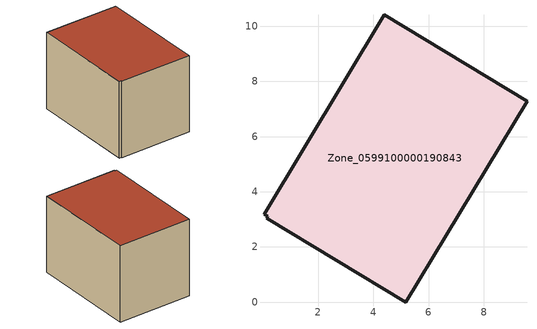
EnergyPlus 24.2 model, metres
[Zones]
Zone_0599100000190843
 floor ground (C_G): 0.04,3.19 4.4,10.41 9.56,7.29 5.18,0 0.14,3.05 0.17,3.1 z0
 wall outside (C_F): 9.56,7.29 4.4,10.41 0.04,3.19 0.17,3.1 0.14,3.05 5.18,0 9.56,7.29 z0:6.17
 roof outside (C_R): 4.4,10.41 0.04,3.19 0.17,3.1 0.14,3.05 5.18,0 9.56,7.29 z6.17
[BUILDING]
Pand.0599100000190843: North Axis=0; Terrain=City; Loads Convergence Tolerance Value=0.04; Temperature Convergence Tolerance Value=0.4; Solar Distribution=FullExterior; Maximum Number of Warmup Days=25; Minimum Number of Warmup Days=1
[Site:Location]
Rotterdam.The.Hague.AP_ZH_NLD Design_Conditions: Latitude=51.96; Longitude=4.45; Time Zone=1; Elevation=-4.5
[SITE:GROUNDTEMPERATURE:BUILDINGSURFACE]
18, 18, 18, 18, 18, 18, 18, 18, 18, 18, 18, 18
[MATERIAL] Thermal Absorptance=0.9; Solar Absorptance=0.7; Visible Absorptance=0.7
Name | Roughness | Thickness | Conductivity | Density | Specific Heat
G.TC.1946-1964 | MediumSmooth | 0.15 | 1 | 540 | 1210
F.TC.1946-1964 | Rough | 0.3 | 0.857143 | 1920 | 840
R.TC.1946-1964 | MediumRough | 0.2 | 0.235294 | 1500 | 1000
[CONSTRUCTION]
C_G: G.TC.1946-1964
C_F: F.TC.1946-1964
C_R: R.TC.1946-1964
[ZONE]
Zone_0599100000190843: Type=1; Multiplier=1; Ceiling Height=Autocalculate; Volume=Autocalculate; Floor Area=autocalculate; Part of Total Floor Area=Yes
[ZONEINFILTRATION:DESIGNFLOWRATE]
Infil_Zone_0599100000190843: Zone or ZoneList or Space or SpaceList=Zone_0599100000190843; Schedule=AlwaysOn; Design Flow Rate Calculation Method=Flow/Area; Flow Rate per Floor Area=0.003; Constant Term Coefficient=1; Temperature Term Coefficient=0; Velocity Term Coefficient=0; Velocity Squared Term Coefficient=0
[HVACTEMPLATE:ZONE:IDEALLOADSAIRSYSTEM]
Zone_0599100000190843: Maximum Heating Supply Air Temperature=50; Minimum Cooling Supply Air Temperature=13; Maximum Heating Supply Air Humidity Ratio=0.0156; Minimum Cooling Supply Air Humidity Ratio=0.0077; Heating Limit=NoLimit; Cooling Limit=NoLimit; Dehumidification Control Type=ConstantSensibleHeatRatio; Cooling Sensible Heat Ratio=0.7; Dehumidification Setpoint=60; Humidification Control Type=None; Humidification Setpoint=30; Outdoor Air Method=None; Outdoor Air Flow Rate per Person=0.00944; Outdoor Air Flow Rate per Zone Floor Area=0; Outdoor Air Flow Rate per Zone=0; Demand Controlled Ventilation Type=None; Outdoor Air Economizer Type=NoEconomizer; Heat Recovery Type=None; Sensible Heat Recovery Effectiveness=0.7; Latent Heat Recovery Effectiveness=0.65
[ZONECONTROL:THERMOSTAT]
ThermostatControl_Zone_0599100000190843: Zone or ZoneList=Zone_0599100000190843; Control Type Schedule=DualSetpointControlType; Control 1=Thermostat_Zone_0599100000190843; Temperature Difference Between Cutout And Setpoint=0
[THERMOSTATSETPOINT:DUALSETPOINT]
Thermostat_Zone_0599100000190843: Heating Setpoint Temperature Schedule=HeatingSetpoint_Zone_0599100000190843; Cooling Setpoint Temperature Schedule=CoolingSetpoint_Zone_0599100000190843
[SCHEDULE:COMPACT]
HeatingSetpoint_Zone_0599100000190843: Through: 12/31, For: AllDays, Until: 24:00, 21
CoolingSetpoint_Zone_0599100000190843: Through: 12/31, For: AllDays, Until: 24:00, 24
DualSetpointControlType: Through: 12/31, For: AllDays, Until: 24:00, 4
AlwaysOn: Through: 12/31, For: AllDays, Until: 24:00, 1
